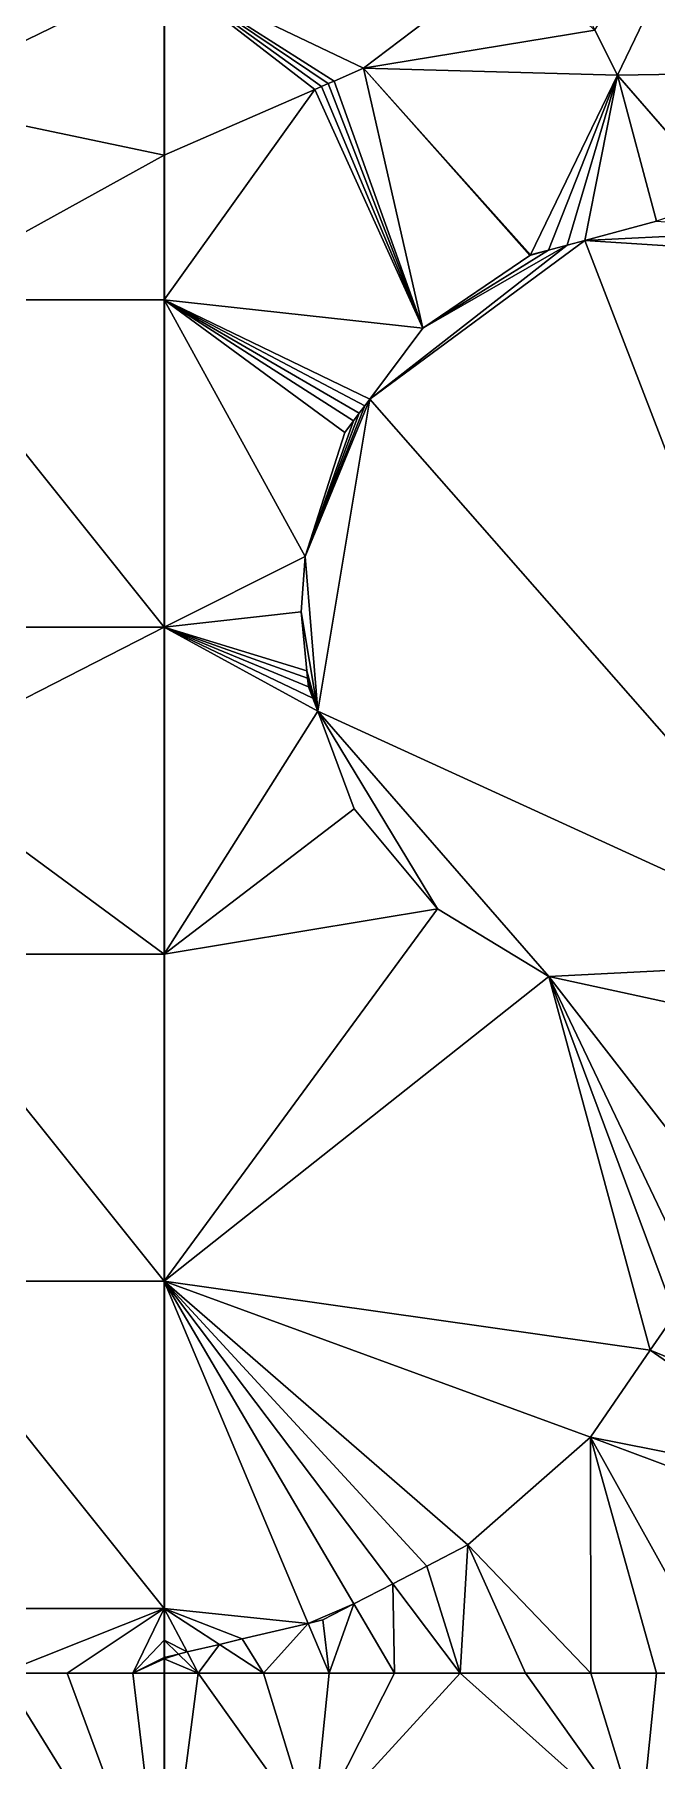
# Model space of a CAD drawing. Header units: metres. Extents: x 246428 to 246884, y 7418966 to 7419490.
# Drawn here: x 246824.65 to 246834.15, y 7419391.29 to 7419417.67 of the extents above; entities that cross this region are included whole.
import ezdxf

# ---------------------------------------------------------------- set-up
doc = ezdxf.new("R2010")
doc.units = ezdxf.units.M
doc.linetypes.add('blank name', pattern=[0])
doc.linetypes.add('HIDDEN', pattern=[9.525, 6.35, -3.175])
doc.layers.add('_12D_UNMAPPED', color=7, linetype='Continuous')
doc.layers.add('GRADELINES', color=250, linetype='HIDDEN', lineweight=25)
doc.layers.add('MISC_PATHS', color=7, linetype='Continuous', lineweight=35)

msp = doc.modelspace()

# ---------------------------------------------------------------- linework, layer by layer
at = {"layer": '_12D_UNMAPPED', "color": 3, "linetype": 'blank name', "lineweight": 0}
for points in [[(246833.554, 7419417.051, 36.264), (246833.208, 7419417.739, 36.257), (246836.744, 7419423.677, 36.232)], [(246833.554, 7419417.051, 36.264), (246836.744, 7419423.677, 36.232), (246842.057, 7419417.19, 36.338)], [(246829.675, 7419417.158, 36.225), (246826.627, 7419418.614, 36.185), (246831.936, 7419418.875, 36.237)], [(246829.675, 7419417.158, 36.225), (246831.936, 7419418.875, 36.237), (246833.208, 7419417.739, 36.257)], [(246822.627, 7419418.614, 36.145), (246826.627, 7419418.614, 36.185), (246822.627, 7419416.666, 36.157)], [(246822.627, 7419416.666, 36.157), (246826.627, 7419418.614, 36.185), (246826.627, 7419415.827, 36.203)], [(246826.627, 7419415.827, 36.203), (246826.627, 7419418.614, 36.185), (246828.931, 7419416.833, 36.22)], [(246826.627, 7419415.827, 36.203), (246826.627, 7419418.614, 36.185), (246826.627, 7419415.827, 36.203)], [(246828.931, 7419416.833, 36.22), (246826.627, 7419418.614, 36.185), (246829.034, 7419416.878, 36.22)], [(246829.034, 7419416.878, 36.22), (246826.627, 7419418.614, 36.185), (246829.132, 7419416.921, 36.221)], [(246829.132, 7419416.921, 36.221), (246826.627, 7419418.614, 36.185), (246829.224, 7419416.961, 36.222)], [(246829.224, 7419416.961, 36.222), (246826.627, 7419418.614, 36.185), (246829.675, 7419417.158, 36.225)], [(246829.675, 7419417.158, 36.225), (246833.208, 7419417.739, 36.257), (246833.554, 7419417.051, 36.264)], [(246829.224, 7419416.961, 36.222), (246829.675, 7419417.158, 36.225), (246830.579, 7419413.185, 36.259)], [(246829.675, 7419417.158, 36.225), (246833.554, 7419417.051, 36.264), (246832.227, 7419414.302, 36.269)], [(246829.675, 7419417.158, 36.225), (246832.227, 7419414.302, 36.269), (246832.215, 7419414.293, 36.269)], [(246829.675, 7419417.158, 36.225), (246832.215, 7419414.293, 36.269), (246830.579, 7419413.185, 36.259)], [(246833.554, 7419417.051, 36.264), (246832.502, 7419414.376, 36.271), (246832.227, 7419414.302, 36.269)], [(246833.554, 7419417.051, 36.264), (246832.784, 7419414.451, 36.273), (246832.502, 7419414.376, 36.271)], [(246833.554, 7419417.051, 36.264), (246833.053, 7419414.524, 36.276), (246832.784, 7419414.451, 36.273)], [(246833.554, 7419417.051, 36.264), (246834.15, 7419414.818, 36.285), (246833.053, 7419414.524, 36.276)], [(246835.189, 7419415.169, 36.293), (246833.554, 7419417.051, 36.264), (246842.057, 7419417.19, 36.338)], [(246833.554, 7419417.051, 36.264), (246835.189, 7419415.169, 36.293), (246834.15, 7419414.818, 36.285)], [(246826.627, 7419413.614, 36.217), (246826.627, 7419415.827, 36.203), (246828.931, 7419416.833, 36.22)], [(246826.627, 7419413.614, 36.217), (246828.931, 7419416.833, 36.22), (246830.579, 7419413.185, 36.259)], [(246828.931, 7419416.833, 36.22), (246829.034, 7419416.878, 36.22), (246830.579, 7419413.185, 36.259)], [(246829.034, 7419416.878, 36.22), (246829.132, 7419416.921, 36.221), (246830.579, 7419413.185, 36.259)], [(246829.132, 7419416.921, 36.221), (246829.224, 7419416.961, 36.222), (246830.579, 7419413.185, 36.259)], [(246822.627, 7419413.614, 36.177), (246822.627, 7419416.666, 36.157), (246826.627, 7419415.827, 36.203)], [(246826.627, 7419413.614, 36.217), (246822.627, 7419413.614, 36.177), (246826.627, 7419415.827, 36.203)], [(246826.627, 7419413.614, 36.217), (246826.627, 7419415.827, 36.203), (246826.627, 7419415.827, 36.203)], [(246834.15, 7419414.818, 36.285), (246836.135, 7419414.678, 36.306), (246833.053, 7419414.524, 36.276)], [(246837.1, 7419414.265, 36.318), (246833.053, 7419414.524, 36.276), (246836.135, 7419414.678, 36.306)], [(246832.784, 7419414.451, 36.273), (246833.053, 7419414.524, 36.276), (246829.769, 7419412.099, 36.258)], [(246833.053, 7419414.524, 36.276), (246837.296, 7419403.517, 36.389), (246829.769, 7419412.099, 36.258)], [(246830.579, 7419413.185, 36.259), (246832.784, 7419414.451, 36.273), (246829.769, 7419412.099, 36.258)], [(246832.502, 7419414.376, 36.271), (246832.784, 7419414.451, 36.273), (246830.579, 7419413.185, 36.259)], [(246837.1, 7419414.265, 36.318), (246837.296, 7419403.517, 36.389), (246833.053, 7419414.524, 36.276)], [(246832.215, 7419414.293, 36.269), (246832.502, 7419414.376, 36.271), (246830.579, 7419413.185, 36.259)], [(246832.227, 7419414.302, 36.269), (246832.502, 7419414.376, 36.271), (246832.215, 7419414.293, 36.269)], [(246826.627, 7419413.614, 36.217), (246826.627, 7419408.614, 36.249), (246822.627, 7419413.614, 36.177)], [(246822.627, 7419413.614, 36.177), (246826.627, 7419408.614, 36.249), (246822.627, 7419408.614, 36.209)], [(246826.627, 7419413.614, 36.217), (246830.579, 7419413.185, 36.259), (246829.769, 7419412.099, 36.258)], [(246826.627, 7419413.614, 36.217), (246829.769, 7419412.099, 36.258), (246829.692, 7419411.997, 36.258)], [(246826.627, 7419413.614, 36.217), (246829.692, 7419411.997, 36.258), (246829.61, 7419411.886, 36.258)], [(246826.627, 7419413.614, 36.217), (246829.61, 7419411.886, 36.258), (246829.522, 7419411.768, 36.258)], [(246826.627, 7419413.614, 36.217), (246829.388, 7419411.59, 36.258), (246828.784, 7419409.693, 36.264)], [(246826.627, 7419413.614, 36.217), (246829.522, 7419411.768, 36.258), (246829.388, 7419411.59, 36.258)], [(246826.627, 7419408.614, 36.249), (246826.627, 7419413.614, 36.217), (246828.784, 7419409.693, 36.264)], [(246829.692, 7419411.997, 36.258), (246829.769, 7419412.099, 36.258), (246828.784, 7419409.693, 36.264)], [(246829.769, 7419412.099, 36.258), (246828.975, 7419407.327, 36.281), (246828.784, 7419409.693, 36.264)], [(246837.296, 7419403.517, 36.389), (246828.975, 7419407.327, 36.281), (246829.769, 7419412.099, 36.258)], [(246829.61, 7419411.886, 36.258), (246829.692, 7419411.997, 36.258), (246828.784, 7419409.693, 36.264)], [(246829.522, 7419411.768, 36.258), (246829.61, 7419411.886, 36.258), (246828.784, 7419409.693, 36.264)], [(246829.388, 7419411.59, 36.258), (246829.522, 7419411.768, 36.258), (246828.784, 7419409.693, 36.264)], [(246826.627, 7419408.614, 36.249), (246828.784, 7419409.693, 36.264), (246828.724, 7419408.846, 36.269)], [(246828.784, 7419409.693, 36.264), (246828.975, 7419407.327, 36.281), (246828.724, 7419408.846, 36.269)], [(246826.627, 7419403.614, 36.281), (246822.627, 7419406.565, 36.222), (246826.627, 7419408.614, 36.249)], [(246826.627, 7419408.614, 36.249), (246822.627, 7419406.565, 36.222), (246822.627, 7419408.614, 36.209)], [(246826.627, 7419408.614, 36.249), (246828.724, 7419408.846, 36.269), (246828.81, 7419407.947, 36.275)], [(246828.821, 7419407.832, 36.276), (246826.627, 7419408.614, 36.249), (246828.81, 7419407.947, 36.275)], [(246828.834, 7419407.703, 36.277), (246828.835, 7419407.701, 36.277), (246826.627, 7419408.614, 36.249)], [(246828.835, 7419407.701, 36.277), (246828.899, 7419407.529, 36.279), (246826.627, 7419408.614, 36.249)], [(246828.899, 7419407.529, 36.279), (246828.975, 7419407.327, 36.281), (246826.627, 7419408.614, 36.249)], [(246828.975, 7419407.327, 36.281), (246826.627, 7419403.614, 36.281), (246826.627, 7419408.614, 36.249)], [(246828.821, 7419407.832, 36.276), (246828.834, 7419407.703, 36.277), (246826.627, 7419408.614, 36.249)], [(246828.724, 7419408.846, 36.269), (246828.975, 7419407.327, 36.281), (246828.81, 7419407.947, 36.275)], [(246828.899, 7419407.529, 36.279), (246828.821, 7419407.832, 36.276), (246828.81, 7419407.947, 36.275)], [(246828.975, 7419407.327, 36.281), (246828.899, 7419407.529, 36.279), (246828.81, 7419407.947, 36.275)], [(246828.834, 7419407.703, 36.277), (246828.821, 7419407.832, 36.276), (246828.835, 7419407.701, 36.277)], [(246828.835, 7419407.701, 36.277), (246828.821, 7419407.832, 36.276), (246828.899, 7419407.529, 36.279)], [(246826.627, 7419403.614, 36.281), (246828.975, 7419407.327, 36.281), (246829.532, 7419405.838, 36.296)], [(246832.504, 7419403.272, 36.342), (246828.975, 7419407.327, 36.281), (246837.296, 7419403.517, 36.389)], [(246829.532, 7419405.838, 36.296), (246828.975, 7419407.327, 36.281), (246830.802, 7419404.305, 36.318)], [(246830.802, 7419404.305, 36.318), (246828.975, 7419407.327, 36.281), (246832.504, 7419403.272, 36.342)], [(246822.627, 7419406.565, 36.222), (246826.627, 7419403.614, 36.281), (246822.627, 7419403.614, 36.241)], [(246826.627, 7419403.614, 36.281), (246829.532, 7419405.838, 36.296), (246830.802, 7419404.305, 36.318)], [(246826.627, 7419398.614, 36.313), (246830.802, 7419404.305, 36.318), (246832.504, 7419403.272, 36.342)], [(246826.627, 7419398.614, 36.313), (246826.627, 7419403.614, 36.281), (246830.802, 7419404.305, 36.318)], [(246826.627, 7419403.614, 36.281), (246826.627, 7419398.614, 36.313), (246822.627, 7419403.614, 36.241)], [(246822.627, 7419403.614, 36.241), (246826.627, 7419398.614, 36.313), (246822.627, 7419398.614, 36.273)], [(246834.45, 7419402.852, 36.364), (246832.504, 7419403.272, 36.342), (246837.296, 7419403.517, 36.389)], [(246826.627, 7419398.614, 36.313), (246832.504, 7419403.272, 36.342), (246834.055, 7419397.56, 36.394)], [(246834.055, 7419397.56, 36.394), (246832.504, 7419403.272, 36.342), (246834.43, 7419398.105, 36.395)], [(246834.43, 7419398.105, 36.395), (246832.504, 7419403.272, 36.342), (246834.699, 7419398.671, 36.394)], [(246834.699, 7419398.671, 36.394), (246832.504, 7419403.272, 36.342), (246835.146, 7419399.865, 36.391)], [(246832.504, 7419403.272, 36.342), (246834.45, 7419402.852, 36.364), (246835.146, 7419399.865, 36.391)], [(246822.627, 7419398.614, 36.273), (246826.627, 7419393.614, 36.345), (246822.627, 7419393.614, 36.305)], [(246822.627, 7419398.614, 36.273), (246826.627, 7419398.614, 36.313), (246826.627, 7419393.614, 36.345)], [(246831.269, 7419394.584, 36.377), (246826.627, 7419398.614, 36.313), (246833.14, 7419396.232, 36.39)], [(246830.12, 7419393.989, 36.37), (246826.627, 7419398.614, 36.313), (246830.643, 7419394.26, 36.372)], [(246830.643, 7419394.26, 36.372), (246826.627, 7419398.614, 36.313), (246831.269, 7419394.584, 36.377)], [(246826.627, 7419393.614, 36.345), (246826.627, 7419398.614, 36.313), (246828.829, 7419393.385, 36.364)], [(246828.829, 7419393.385, 36.364), (246826.627, 7419398.614, 36.313), (246829.527, 7419393.683, 36.367)], [(246829.527, 7419393.683, 36.367), (246826.627, 7419398.614, 36.313), (246830.12, 7419393.989, 36.37)], [(246833.14, 7419396.232, 36.39), (246826.627, 7419398.614, 36.313), (246834.055, 7419397.56, 36.394)], [(246837.196, 7419396.273, 36.434), (246834.055, 7419397.56, 36.394), (246834.43, 7419398.105, 36.395)], [(246837.105, 7419395.445, 36.439), (246833.14, 7419396.232, 36.39), (246834.055, 7419397.56, 36.394)], [(246837.196, 7419396.273, 36.434), (246837.105, 7419395.445, 36.439), (246834.055, 7419397.56, 36.394)], [(246833.149, 7419392.626, 36.402), (246831.269, 7419394.584, 36.377), (246833.14, 7419396.232, 36.39)], [(246834.149, 7419392.626, 36.41), (246833.149, 7419392.626, 36.402), (246833.14, 7419396.232, 36.39)], [(246835.149, 7419392.626, 36.418), (246834.149, 7419392.626, 36.41), (246833.14, 7419396.232, 36.39)], [(246837.105, 7419395.445, 36.439), (246837.074, 7419394.763, 36.442), (246833.14, 7419396.232, 36.39)], [(246837.074, 7419394.763, 36.442), (246835.149, 7419392.626, 36.418), (246833.14, 7419396.232, 36.39)], [(246831.149, 7419392.626, 36.387), (246830.643, 7419394.26, 36.372), (246831.269, 7419394.584, 36.377)], [(246832.149, 7419392.626, 36.395), (246831.149, 7419392.626, 36.387), (246831.269, 7419394.584, 36.377)], [(246833.149, 7419392.626, 36.402), (246832.149, 7419392.626, 36.395), (246831.269, 7419394.584, 36.377)], [(246831.149, 7419392.626, 36.387), (246830.12, 7419393.989, 36.37), (246830.643, 7419394.26, 36.372)], [(246830.149, 7419392.626, 36.379), (246829.527, 7419393.683, 36.367), (246830.12, 7419393.989, 36.37)], [(246831.149, 7419392.626, 36.387), (246830.149, 7419392.626, 36.379), (246830.12, 7419393.989, 36.37)], [(246822.627, 7419393.614, 36.305), (246826.627, 7419393.614, 36.345), (246824.149, 7419392.626, 36.327)], [(246826.627, 7419393.614, 36.345), (246825.149, 7419392.626, 36.337), (246824.149, 7419392.626, 36.327)], [(246826.627, 7419393.614, 36.345), (246826.149, 7419392.626, 36.347), (246825.149, 7419392.626, 36.337)], [(246826.627, 7419393.614, 36.345), (246826.627, 7419393.128, 36.348), (246826.149, 7419392.626, 36.347)], [(246826.627, 7419393.128, 36.348), (246826.627, 7419393.614, 36.345), (246826.979, 7419392.948, 36.352)], [(246826.979, 7419392.948, 36.352), (246826.627, 7419393.614, 36.345), (246827.474, 7419393.064, 36.355)], [(246827.474, 7419393.064, 36.355), (246826.627, 7419393.614, 36.345), (246827.821, 7419393.147, 36.357)], [(246827.821, 7419393.147, 36.357), (246826.627, 7419393.614, 36.345), (246828.829, 7419393.385, 36.364)], [(246829.054, 7419393.438, 36.365), (246828.829, 7419393.385, 36.364), (246829.527, 7419393.683, 36.367)], [(246829.149, 7419392.626, 36.371), (246829.054, 7419393.438, 36.365), (246829.527, 7419393.683, 36.367)], [(246830.149, 7419392.626, 36.379), (246829.149, 7419392.626, 36.371), (246829.527, 7419393.683, 36.367)], [(246828.149, 7419392.626, 36.363), (246827.821, 7419393.147, 36.357), (246828.829, 7419393.385, 36.364)], [(246829.149, 7419392.626, 36.371), (246828.149, 7419392.626, 36.363), (246828.829, 7419393.385, 36.364)], [(246829.149, 7419392.626, 36.371), (246828.829, 7419393.385, 36.364), (246829.054, 7419393.438, 36.365)], [(246826.627, 7419393.128, 36.348), (246826.627, 7419393.128, 36.348), (246826.149, 7419392.626, 36.347)], [(246826.149, 7419392.626, 36.347), (246826.627, 7419393.128, 36.348), (246826.627, 7419392.864, 36.35)], [(246826.847, 7419392.916, 36.351), (246826.627, 7419393.128, 36.348), (246826.979, 7419392.948, 36.352)], [(246826.847, 7419392.916, 36.351), (246826.627, 7419393.128, 36.348), (246826.847, 7419392.916, 36.351)], [(246826.627, 7419392.864, 36.35), (246826.627, 7419393.128, 36.348), (246826.847, 7419392.916, 36.351)], [(246826.627, 7419392.864, 36.35), (246826.627, 7419393.128, 36.348), (246826.627, 7419392.864, 36.35)], [(246826.627, 7419393.128, 36.348), (246826.627, 7419393.128, 36.348), (246826.847, 7419392.916, 36.351)], [(246827.149, 7419392.626, 36.355), (246826.979, 7419392.948, 36.352), (246827.474, 7419393.064, 36.355)], [(246828.149, 7419392.626, 36.363), (246827.149, 7419392.626, 36.355), (246827.474, 7419393.064, 36.355)], [(246828.149, 7419392.626, 36.363), (246827.474, 7419393.064, 36.355), (246827.821, 7419393.147, 36.357)], [(246826.627, 7419392.843, 36.35), (246826.149, 7419392.626, 36.347), (246826.627, 7419392.864, 36.35)], [(246826.627, 7419392.843, 36.35), (246826.627, 7419392.626, 36.351), (246826.149, 7419392.626, 36.347)], [(246827.149, 7419392.626, 36.355), (246826.627, 7419392.843, 36.35), (246826.847, 7419392.916, 36.351)], [(246826.627, 7419392.843, 36.35), (246826.627, 7419392.864, 36.35), (246826.847, 7419392.916, 36.351)], [(246826.627, 7419392.843, 36.35), (246826.627, 7419392.864, 36.35), (246826.627, 7419392.864, 36.35)], [(246827.149, 7419392.626, 36.355), (246826.627, 7419392.626, 36.351), (246826.627, 7419392.843, 36.35)], [(246827.149, 7419392.626, 36.355), (246826.847, 7419392.916, 36.351), (246826.979, 7419392.948, 36.352)], [(246826.847, 7419392.916, 36.351), (246826.847, 7419392.916, 36.351), (246827.149, 7419392.626, 36.355)], [(246826.627, 7419388.614, 36.378), (246822.627, 7419388.614, 36.338), (246824.149, 7419392.626, 36.327)], [(246825.149, 7419392.626, 36.337), (246826.627, 7419388.614, 36.378), (246824.149, 7419392.626, 36.327)], [(246826.149, 7419392.626, 36.347), (246826.627, 7419388.614, 36.378), (246825.149, 7419392.626, 36.337)], [(246826.627, 7419392.626, 36.351), (246826.627, 7419388.614, 36.378), (246826.149, 7419392.626, 36.347)], [(246826.627, 7419388.614, 36.378), (246826.627, 7419392.626, 36.351), (246827.149, 7419392.626, 36.355)], [(246828.9, 7419390.163, 36.391), (246826.627, 7419388.614, 36.378), (246827.149, 7419392.626, 36.355)], [(246828.149, 7419392.626, 36.363), (246828.9, 7419390.163, 36.391), (246827.149, 7419392.626, 36.355)], [(246829.149, 7419392.626, 36.371), (246828.9, 7419390.163, 36.391), (246828.149, 7419392.626, 36.363)], [(246833.9, 7419390.163, 36.428), (246828.9, 7419390.163, 36.391), (246831.149, 7419392.626, 36.387)], [(246831.149, 7419392.626, 36.387), (246828.9, 7419390.163, 36.391), (246830.149, 7419392.626, 36.379)], [(246830.149, 7419392.626, 36.379), (246828.9, 7419390.163, 36.391), (246829.149, 7419392.626, 36.371)], [(246832.149, 7419392.626, 36.395), (246833.9, 7419390.163, 36.428), (246831.149, 7419392.626, 36.387)], [(246833.149, 7419392.626, 36.402), (246833.9, 7419390.163, 36.428), (246832.149, 7419392.626, 36.395)], [(246834.149, 7419392.626, 36.41), (246833.9, 7419390.163, 36.428), (246833.149, 7419392.626, 36.402)], [(246838.9, 7419390.163, 36.465), (246833.9, 7419390.163, 36.428), (246836.149, 7419392.626, 36.426)], [(246836.149, 7419392.626, 36.426), (246833.9, 7419390.163, 36.428), (246835.149, 7419392.626, 36.418)], [(246835.149, 7419392.626, 36.418), (246833.9, 7419390.163, 36.428), (246834.149, 7419392.626, 36.41)]]:
    msp.add_3dface(points, dxfattribs=at)
at = {"layer": 'GRADELINES'}
for points in [[(246826.627, 7419415.827, 36.203), (246826.627, 7419415.827, 36.203), (246828.931, 7419416.833, 36.22), (246829.034, 7419416.878, 36.22), (246829.132, 7419416.921, 36.221), (246829.224, 7419416.961, 36.222), (246829.675, 7419417.158, 36.225), (246831.936, 7419418.875, 36.237), (246832.082, 7419418.987, 36.237), (246832.216, 7419419.089, 36.238), (246832.323, 7419419.169, 36.238), (246832.435, 7419419.279, 36.239)], [(246832.435, 7419419.279, 36.239), (246832.746, 7419418.659, 36.246), (246832.953, 7419418.248, 36.251), (246833.208, 7419417.739, 36.257), (246833.554, 7419417.051, 36.264), (246835.189, 7419415.169, 36.293), (246835.66, 7419414.772, 36.3)], [(246834.15, 7419414.818, 36.285), (246833.053, 7419414.524, 36.276), (246832.784, 7419414.451, 36.273), (246832.502, 7419414.376, 36.271), (246832.227, 7419414.302, 36.269), (246832.215, 7419414.293, 36.269), (246830.579, 7419413.185, 36.259), (246829.769, 7419412.099, 36.258), (246829.692, 7419411.997, 36.258), (246829.61, 7419411.886, 36.258), (246829.522, 7419411.768, 36.258), (246829.388, 7419411.59, 36.258), (246828.784, 7419409.693, 36.264), (246828.724, 7419408.846, 36.269), (246828.81, 7419407.947, 36.275), (246828.821, 7419407.832, 36.276), (246828.834, 7419407.703, 36.277), (246828.835, 7419407.701, 36.277), (246828.899, 7419407.529, 36.279), (246828.975, 7419407.327, 36.281), (246829.532, 7419405.838, 36.296), (246830.802, 7419404.305, 36.318), (246832.504, 7419403.272, 36.342), (246834.45, 7419402.852, 36.364)], [(246826.627, 7419392.864, 36.35), (246826.627, 7419392.864, 36.35), (246826.847, 7419392.916, 36.351), (246826.847, 7419392.916, 36.351), (246826.979, 7419392.948, 36.352), (246827.474, 7419393.064, 36.355), (246827.821, 7419393.147, 36.357), (246828.829, 7419393.385, 36.364), (246829.054, 7419393.438, 36.365), (246829.527, 7419393.683, 36.367), (246830.12, 7419393.989, 36.37), (246830.643, 7419394.26, 36.372), (246831.269, 7419394.584, 36.377), (246833.14, 7419396.232, 36.39), (246834.055, 7419397.56, 36.394), (246834.43, 7419398.105, 36.395)], [(246840.149, 7419392.626, 36.457), (246839.149, 7419392.626, 36.449), (246838.149, 7419392.626, 36.441), (246837.149, 7419392.626, 36.434), (246836.149, 7419392.626, 36.426), (246835.149, 7419392.626, 36.418), (246834.149, 7419392.626, 36.41), (246833.149, 7419392.626, 36.402), (246832.149, 7419392.626, 36.395), (246831.149, 7419392.626, 36.387), (246830.149, 7419392.626, 36.379), (246829.149, 7419392.626, 36.371), (246828.149, 7419392.626, 36.363), (246827.149, 7419392.626, 36.355), (246826.627, 7419392.626, 36.351), (246826.627, 7419392.626, 36.351), (246826.149, 7419392.626, 36.347), (246825.149, 7419392.626, 36.337), (246824.149, 7419392.626, 36.327), (246823.149, 7419392.626, 36.317), (246822.627, 7419392.626, 36.311)]]:
    msp.add_polyline3d(points, dxfattribs=at)
at = {"layer": 'MISC_PATHS'}
for points in [[(246826.627, 7419418.614, 36.185), (246826.627, 7419413.614, 36.217), (246826.627, 7419408.614, 36.249), (246826.627, 7419403.614, 36.281), (246826.627, 7419398.614, 36.313), (246826.627, 7419393.614, 36.345), (246826.627, 7419393.128, 36.348)], [(246826.627, 7419418.614, 36.185), (246826.627, 7419413.614, 36.217), (246826.627, 7419408.614, 36.249), (246826.627, 7419403.614, 36.281), (246826.627, 7419398.614, 36.313), (246826.627, 7419393.614, 36.345), (246826.627, 7419393.128, 36.348), (246826.627, 7419393.128, 36.348), (246826.627, 7419392.843, 36.35), (246826.627, 7419388.614, 36.378), (246826.627, 7419383.614, 36.412), (246826.627, 7419378.614, 36.446), (246826.627, 7419373.614, 36.48)]]:
    msp.add_polyline3d(points, dxfattribs=at)

doc.saveas('drawing.dxf')
